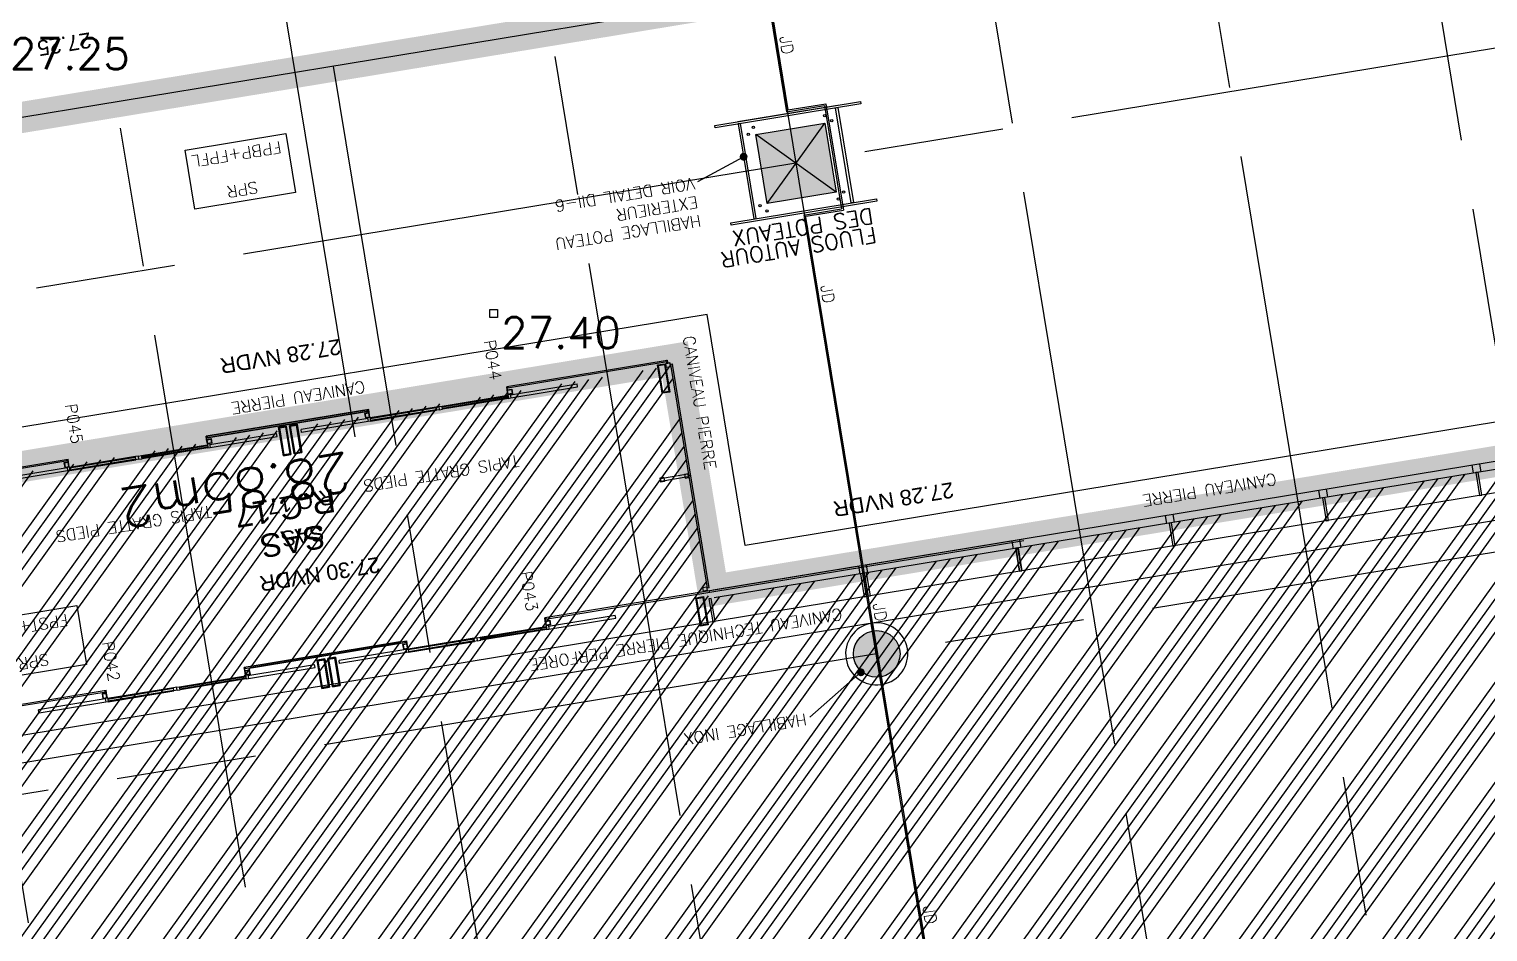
# Model space of a CAD drawing. Header units: millimetres. Extents: x 33240 to 33395, y 51607 to 51720.
# Drawn here: x 33311.49 to 33330.26, y 51691.01 to 51702.63 of the extents above; entities that cross this region are included whole.
import ezdxf
from ezdxf.enums import TextEntityAlignment as Align

# ---------------------------------------------------------------- set-up
doc = ezdxf.new("R2010")
doc.units = ezdxf.units.MM
doc.header["$LTSCALE"] = 0.3
doc.header["$MEASUREMENT"] = 0
doc.header["$PDMODE"] = 34
doc.header["$PDSIZE"] = 0.3
for name, pattern in [('ACAD_ISO02W100', [15, 12, -3]), ('ACAD_ISO04W100', [30, 24, -3, 0, -3]), ('ACAD_ISO08W100', [36, 24, -3, 6, -3]), ('ACAD_ISO10W100', [18, 12, -3, 0, -3]), ('ACAD_ISO13W100', [36, 12, -3, 12, -3, 0, -3, 0, -3])]:
    doc.linetypes.add(name, pattern=pattern)
doc.layers.get('0').update_dxf_attribs({"linetype": 'CONTINUOUS'})
doc.layers.get('DEFPOINTS').update_dxf_attribs({"linetype": 'CONTINUOUS'})
for name, color, linetype in [('00-TRAMES-BAT', 7, 'ACAD_ISO08W100'), ('02-MURS-PORTEUR', 1, 'CONTINUOUS'), ('02-MURS-POTEAU', 6, 'CONTINUOUS'), ('04-CLOISONS', 2, 'CONTINUOUS'), ('05-MEN-EXT', 142, 'CONTINUOUS'), ('05-MEN-EXT-NUM', 3, 'CONTINUOUS'), ('05-MEN-INT-NUM', 62, 'CONTINUOUS'), ('07-REVT-SOL', 8, 'CONTINUOUS'), ('09-COT-EXT', 4, 'CONTINUOUS'), ('10-ANN-ALTITUDE', 152, 'CONTINUOUS'), ('10-ANN-ALTITUDE-GEO', 152, 'CONTINUOUS'), ('10-ANN-NOMENCLATURE', 3, 'CONTINUOUS'), ('10-ANN-NOMPIECE', 3, 'CONTINUOUS'), ('10-ANN-NOMPIECE-CODE', 171, 'CONTINUOUS'), ('10-ANN-REPCOUPE', 1, 'CONTINUOUS'), ('10-ANN-SURF', 62, 'CONTINUOUS'), ('10-ANN-TEXTE', 3, 'CONTINUOUS'), ('11-RES-ELECTRICITE', 71, 'CONTINUOUS'), ('11-RES-EP', 150, 'ACAD_ISO13W100'), ('11-RES-ETANCH-POLY-TEXTE', 40, 'ACAD_ISO10W100'), ('11-RES-VMC', 111, 'CONTINUOUS'), ('14-HACH-POTEAU', 251, 'CONTINUOUS'), ('15-PLAF-TECHN-TEMPORAIRE', 113, 'CONTINUOUS')]:
    doc.layers.add(name, color=color, linetype=linetype)
doc.styles.add('ANN', font='romans.shx')
doc.styles.add('COT', font='romans.shx')
doc.styles.add('NDP', font='ARIAL.TTF')
doc.styles.add('NIV', font='ARIAL.TTF', dxfattribs={"height": 0.2})
doc.styles.add('ROMANS', font='romans.shx', dxfattribs={"height": 0.2})
doc.styles.add('SURF', font='romans.shx', dxfattribs={"height": 0.5})
doc.dimstyles.new('COTEXT', dxfattribs={"dimtxt": 0.15, "dimasz": 0.11, "dimexe": 0, "dimexo": 0, "dimgap": 0.05, "dimtad": 1, "dimdec": 3, "dimdsep": 46, "dimtxsty": 'COT', "dimblk1": 'COTBLOC', "dimblk2": 'COTBLOC', "dimsah": 1, "dimcen": -0.1, "dimse1": 1, "dimse2": 1, "dimadec": 0, "dimazin": 0, "dimtfac": 1, "dimtdec": 3, "dimtmove": 2, "dimatfit": 3, "dimldrblk": 'COTBLOC', "dimfxl": 1, "dimtolj": 1, "dimarcsym": 0})

# ---------------------------------------------------------------- blocks, each defined once
blk = doc.blocks.new('BL7', base_point=(1.5, 1))
blk.add_lwpolyline([(1, 0.5), (1, 1.5), (2, 1.5), (2, 0.5), (1, 0.5)])
blk = doc.blocks.new('SMP2')
blk.add_lwpolyline([(-1.315, 0), (0, 0), (0, -0.77), (-1.315, -0.77)], close=True)
at = {"style": 'ROMANS'}
for tag, p in [('SOLS', (-0.646, -0.148)), ('PAROIS', (-0.643, -0.377)), ('FAUX-PLAFONDS', (-0.646, -0.61))]:
    blk.add_attdef(tag, text='', height=0.15, dxfattribs=at).set_placement(p, align=Align.MIDDLE)
blk = doc.blocks.new('COTBLOC')
for p, q in [((-0.76, 0), (-0.99, 0)), ((0, 0), (-0.76, 0)), ((0, -1.3608), (0, 1.3608)), ((0, 0), (0.76, 0)), ((0.76, 0), (0.99, 0))]:
    blk.add_line(p, q)
at = {"const_width": 0.15}
blk.add_lwpolyline([(-0.1, 0, 1), (0.1, 0, 1)], format="xyb", close=True, dxfattribs=at)
blk = doc.blocks.new('*D51')
at = {"layer": '09-COT-EXT', "color": 0, "lineweight": -2}
blk.add_line((33372.545, 51713.527), (33268.79, 51696.442), dxfattribs=at)
at = {"layer": 'DEFPOINTS', "color": 0}
for p in [(33373.229, 51710.05), (33268.682, 51696.425), (33269.257, 51692.93)]:
    blk.add_point(p, dxfattribs=at)
at = {"layer": '09-COT-EXT', "color": 0, "lineweight": -2, "xscale": 0.11, "yscale": 0.11, "zscale": 0.11}
for p, rotation in [((33372.654, 51713.545), 9.350573668281061), ((33268.682, 51696.425), 189.350573668281)]:
    blk.add_blockref('COTBLOC', p, dxfattribs=dict(at, rotation=rotation))
at = {"layer": '09-COT-EXT', "color": 0, "insert": (33320.648, 51705.108), "char_height": 0.15, "attachment_point": 5, "rotation": 9.3506, "style": 'COT'}
blk.add_mtext('\\A1;105.372', dxfattribs=at)

msp = doc.modelspace()

# ---------------------------------------------------------------- hatches: boundary and pattern name
at = {"layer": '07-REVT-SOL'}
h = msp.add_hatch(dxfattribs=at)
h.set_pattern_fill('ANSI34', color=256, style=0)
h.set_pattern_definition([(234.3505737, (57752.873, 108291.1774), (0.609448717, -0.4371181325), []), (234.3505737, (57752.69855, 108291.1487), (0.609448717, -0.4371181325), []), (234.3505737, (57752.5241, 108291.12), (0.609448717, -0.4371181325), []), (234.3505737, (57752.3497, 108291.09124), (0.609448717, -0.4371181325), [])])
h.paths.add_polyline_path([(33309.5314, 51685.8588), (33309.227, 51686.3339), (33308.7901, 51686.9168), (33308.2417, 51687.5322), (33307.7231, 51688.0157), (33307.1703, 51688.4635), (33306.6491, 51688.8373), (33306.1684, 51689.1099), (33305.6057, 51689.375), (33304.8593, 51689.5906), (33304.3981, 51689.6614), (33304.0875, 51689.6801), (33303.4661, 51689.653), (33302.8229, 51689.5078), (33302.2165, 51689.3237), (33301.8431, 51689.1436), (33301.2325, 51688.7418), (33301.0441, 51688.5546), (33300.8119, 51688.2317), (33300.636, 51687.875), (33300.5145, 51687.359), (33300.505, 51686.6688), (33300.5777, 51685.9763), (33300.7416, 51685.2753), (33300.9406, 51684.7213), (33301.0157, 51684.5876), (33307.3638, 51673.1728), (33307.5551, 51673.4027), (33307.8762, 51673.8025), (33308.1163, 51674.1181), (33308.411, 51674.5325), (33308.7556, 51675.0512), (33309.048, 51675.5283), (33309.3762, 51676.1097), (33309.5889, 51676.5207), (33309.7607, 51676.8698), (33310.0204, 51677.4522), (33310.2137, 51677.9361), (33310.3288, 51678.2748), (33310.4454, 51678.6692), (33310.6648, 51679.6374), (33310.76, 51680.4082), (33310.7988, 51681.1264), (33310.7886, 51681.6572), (33311.6353, 51681.6308), (33311.6077, 51680.7216), (33311.5149, 51679.9648), (33311.413, 51679.3793), (33311.2805, 51678.8426), (33311.0938, 51678.2397), (33310.6536, 51677.1452), (33310.0752, 51675.9925), (33309.4154, 51674.8904), (33308.8726, 51674.099), (33308.2849, 51673.3459), (33307.8733, 51672.8629), (33307.228, 51672.1682), (33306.3132, 51671.3076), (33305.9865, 51671.0325), (33305.8529, 51670.9201), (33304.975, 51670.2548), (33303.8087, 51669.4948), (33303.0073, 51669.0533), (33301.8018, 51668.4879), (33300.9566, 51668.032), (33299.3651, 51667.685), (33298.3344, 51667.4599), (33297.6468, 51667.3707), (33296.7824, 51667.2899), (33295.9203, 51667.253), (33295.2266, 51667.2152), (33294.1119, 51667.2875), (33293.3748, 51667.4449), (33292.5369, 51667.5422), (33291.7914, 51667.7628), (33290.9562, 51668.1367), (33290.4698, 51668.2741), (33289.8201, 51668.6138), (33289.1999, 51669.0055), (33288.3839, 51669.5907), (33287.876, 51669.955), (33287.2211, 51670.7667), (33274.7777, 51668.6362), (33276.256, 51659.6586), (33284.2497, 51660.9749), (33284.3561, 51660.329), (33287.1543, 51660.7657), (33287.0441, 51661.435), (33288.3848, 51661.6423), (33288.4866, 51660.9834), (33292.2493, 51661.603), (33292.1421, 51662.2745), (33293.3262, 51662.4694), (33294.2159, 51657.0657), (33297.0273, 51657.8411), (33296.5137, 51662.3558), (33296.1876, 51662.9406), (33297.1941, 51663.1064), (33297.3208, 51662.3368), (33297.3071, 51662.3342), (33297.2354, 51662.0285), (33297.1718, 51661.7039), (33297.1191, 51661.3565), (33297.0807, 51661.0087), (33297.0553, 51660.6759), (33297.0448, 51660.2508), (33297.0546, 51659.9073), (33297.0786, 51659.5031), (33297.126, 51659.0791), (33297.2144, 51658.5421), (33297.1583, 51658.5188), (33297.3195, 51657.5459), (33297.3809, 51657.5561), (33297.3948, 51657.457), (33298.8658, 51657.679), (33298.8462, 51657.7974), (33298.9103, 51657.8079), (33298.7662, 51658.6942), (33298.7288, 51659.1864), (33298.7198, 51659.4049), (33298.7232, 51660.1393), (33298.7457, 51660.5123), (33298.7907, 51660.9605), (33298.8677, 51661.4609), (33298.9907, 51662.0019), (33299.0813, 51662.4183), (33299.1901, 51662.781), (33299.4457, 51663.3946), (33299.6955, 51663.8263), (33299.9745, 51664.1844), (33300.2447, 51664.447), (33300.5617, 51664.6801), (33300.8381, 51664.8192), (33301.2209, 51664.9383), (33301.4693, 51664.9787), (33301.841, 51664.9673), (33302.2061, 51664.8995), (33302.6126, 51664.7536), (33302.9838, 51664.5426), (33303.3445, 51664.2838), (33303.6583, 51663.9764), (33303.8954, 51663.7058), (33304.1617, 51663.3541), (33304.4484, 51662.8985), (33304.7788, 51662.2731), (33305.0523, 51661.5322), (33305.2961, 51660.675), (33305.4695, 51659.9959), (33305.6024, 51659.3706), (33305.6852, 51658.9167), (33307.3767, 51659.1899), (33307.1404, 51660.5973), (33307.0303, 51661.1738), (33306.9413, 51661.6002), (33306.7799, 51662.3125), (33306.6023, 51663.0284), (33306.4522, 51663.5891), (33306.3171, 51663.5669), (33306.1501, 51664.5811), (33310.3148, 51665.2669), (33310.4416, 51664.4972), (33315.177, 51665.277), (33315.0503, 51666.0466), (33321.9737, 51667.1866), (33322.0842, 51666.5156), (33326.0968, 51667.1763), (33325.9863, 51667.8474), (33338.2877, 51669.8729), (33338.4145, 51669.1031), (33337.1627, 51668.8969), (33337.4803, 51666.9678), (33338.0209, 51667.0568), (33338.5748, 51667.148), (33338.8591, 51667.1949), (33339.4721, 51667.2958), (33339.4876, 51667.2022), (33342.9411, 51667.7709), (33342.9248, 51667.8696), (33343.8326, 51668.019), (33343.8488, 51667.9204), (33345.1427, 51668.1334), (33344.8096, 51670.1562), (33343.348, 51669.9155), (33343.2212, 51670.6853), (33356.0482, 51672.7974), (33356.1749, 51672.0277), (33354.958, 51671.8273), (33355.3024, 51669.7355), (33360.6718, 51670.6196), (33360.3274, 51672.7114), (33359.1351, 51672.5151), (33359.0083, 51673.2848), (33361.9356, 51673.7669), (33362.0461, 51673.0958), (33364.4142, 51673.4857), (33364.3037, 51674.1568), (33367.7572, 51674.7255), (33367.8839, 51673.9557), (33371.2387, 51674.5081), (33371.112, 51675.2779), (33374.9437, 51675.9088), (33375.0705, 51675.1391), (33376.6328, 51675.3963), (33376.506, 51676.1661), (33377.325, 51676.3009), (33377.0481, 51677.9827), (33376.9198, 51677.9616), (33376.6273, 51679.7377), (33376.7556, 51679.7588), (33376.4112, 51681.8507), (33376.2829, 51681.8295), (33375.9904, 51683.6056), (33376.1187, 51683.6267), (33375.8418, 51685.3086), (33360.6783, 51682.8117), (33360.8797, 51680.4431), (33357.4663, 51679.6643), (33355.8502, 51679.2955), (33350.3855, 51678.0486), (33349.3674, 51677.9353), (33349.2809, 51678.7127), (33350.1901, 51678.8161), (33350.4466, 51678.8746), (33350.1324, 51680.7824), (33345.8713, 51680.0807), (33346.1535, 51678.3669), (33347.7703, 51678.5446), (33347.8568, 51677.7672), (33337.862, 51676.655), (33331.4691, 51682.1156), (33331.436, 51682.1102), (33331.3791, 51682.4555), (33331.426, 51682.4633), (33332.4803, 51685.4342), (33333.3075, 51685.2862), (33334.1791, 51687.6816), (33333.3953, 51687.9546), (33334.4746, 51690.9071), (33334.675, 51691.1303), (33338.2027, 51692.6579), (33338.2118, 51692.6161), (33338.5092, 51692.2989), (33338.6344, 51692.0226), (33341.707, 51693.0697), (33341.5019, 51693.412), (33341.3795, 51693.7866), (33344.946, 51694.7179), (33345.2392, 51694.7817), (33348.5761, 51695.3735), (33348.8741, 51695.4084), (33348.9099, 51694.6324), (33348.9146, 51694.6048), (33352.1472, 51694.9081), (33352.1459, 51695.2202), (33352.2417, 51695.6865), (33356.3412, 51695.7195), (33356.4073, 51695.575), (33357.7275, 51698.1124), (33357.1877, 51701.3904), (33320.2349, 51695.2976), (33319.7443, 51698.296), (33309.9064, 51696.6761), (33310.4, 51693.6782), (33300.57, 51692.0596), (33300.7406, 51691.0235), (33301.5358, 51691.0422), (33302.2561, 51690.9986), (33302.8984, 51690.9343), (33303.2847, 51690.8855), (33303.8837, 51690.7723), (33304.4095, 51690.6586), (33304.8482, 51690.5355), (33305.6756, 51690.2459), (33306.363, 51689.935), (33307.0247, 51689.5803), (33307.6503, 51689.1728), (33308.244, 51688.725), (33308.7944, 51688.2296), (33309.3073, 51687.6984), (33309.7704, 51687.1258), (33310.4433, 51686.1015), (33309.6647, 51685.6359)])
at = {"layer": '14-HACH-POTEAU', "ltscale": 10}
msp.add_hatch(color=256, dxfattribs=at).paths.add_polyline_path([(33321.8711, 51700.533), (33320.983, 51700.3868), (33320.8368, 51701.2748), (33321.7248, 51701.4211)])
h = msp.add_hatch(color=256, dxfattribs=at)
h.paths.add_polyline_path([(33322.0977, 51694.5402, 0.404494), (33322.4326, 51694.2915), (33322.3352, 51694.8832, 0.404494)])
h.paths.add_polyline_path([(33322.4524, 51694.2948, 0.4044714), (33322.6898, 51694.6377, 0.4044714), (33322.3549, 51694.8865)])

# ---------------------------------------------------------------- linework, layer by layer
at = {"layer": '00-TRAMES-BAT'}
for p, q in [((33374.6336, 51709.6771), (33268.0714, 51692.1303)), ((33335.1842, 51669.2301), (33329.3839, 51704.4558)), ((33335.2713, 51651.2626), (33326.5882, 51703.9954)), ((33332.4756, 51650.8023), (33323.7925, 51703.5351)), ((33375.6734, 51703.3622), (33269.1113, 51685.8153)), ((33320.9965, 51703.0747), (33329.6796, 51650.3419)), ((33326.8839, 51649.8816), (33318.2008, 51702.6144)), ((33319.7188, 51675.9568), (33315.4051, 51702.154)), ((33321.2926, 51648.9609), (33312.6094, 51701.6937)), ((33318.4969, 51648.5005), (33309.8137, 51701.2333))]:
    msp.add_line(p, q, dxfattribs=at)
at = {"layer": '02-MURS-PORTEUR', "color": 4}
for p, q in [((33320.9768, 51703.0715), (33267.7643, 51694.3093)), ((33320.9858, 51703.0778), (33321.2346, 51701.5668)), ((33321.0056, 51703.081), (33321.2511, 51701.5898)), ((33321.2346, 51701.5668), (33321.7231, 51701.6473)), ((33321.2511, 51701.5898), (33321.7395, 51701.6703)), ((33321.7231, 51701.6473), (33321.9419, 51700.3182)), ((33321.7395, 51701.6703), (33321.9649, 51700.3017)), ((33321.4535, 51700.2378), (33321.9419, 51700.3182)), ((33321.4567, 51700.218), (33321.9649, 51700.3017)), ((33321.4588, 51700.2054), (33322.3433, 51694.8338)), ((33321.4786, 51700.2086), (33322.363, 51694.8371)), ((33322.4245, 51694.3409), (33326.8098, 51667.7087)), ((33322.4442, 51694.3441), (33326.8295, 51667.712))]:
    msp.add_line(p, q, dxfattribs=at)
at = {"layer": '02-MURS-POTEAU', "color": 4}
for p, q in [((33321.8711, 51700.533), (33320.8368, 51701.2748)), ((33320.983, 51700.3868), (33321.7248, 51701.4211)), ((33322.319, 51694.9815), (33322.4488, 51694.1932)), ((33322.3387, 51694.9848), (33322.4685, 51694.1964))]:
    msp.add_line(p, q, dxfattribs=at)
at = {"layer": '02-MURS-POTEAU'}
msp.add_lwpolyline([(33321.8711, 51700.533), (33320.983, 51700.3868), (33320.8368, 51701.2748), (33321.7248, 51701.4211)], close=True, dxfattribs=at)
msp.add_circle((33322.3938, 51694.589), 0.3, dxfattribs=at)
at = {"layer": '04-CLOISONS'}
for start, end in [(100.78135, 277.9198), (280.78468, 97.91646)]:
    msp.add_arc((33322.3938, 51694.589), 0.4, start, end, dxfattribs=at)
at = {"layer": '05-MEN-EXT'}
for p, q in [((33320.6069, 51701.4397), (33321.8897, 51701.6509)), ((33357.1727, 51701.4813), (33320.288, 51695.4077)), ((33357.1396, 51701.3745), (33320.3043, 51695.3091)), ((33319.6953, 51698.3657), (33317.6328, 51698.0261)), ((33319.6985, 51698.346), (33317.6409, 51698.0072)), ((33319.6825, 51698.3403), (33319.702, 51698.3435)), ((33319.6879, 51698.3676), (33319.6978, 51698.3692)), ((33319.6985, 51698.346), (33319.6953, 51698.3657)), ((33319.6978, 51698.3692), (33319.702, 51698.3435)), ((33319.7667, 51698.3197), (33319.7411, 51698.3155)), ((33319.7443, 51698.296), (33319.7411, 51698.3155)), ((33319.7642, 51698.3163), (33319.7445, 51698.313)), ((33320.2181, 51695.4368), (33319.7445, 51698.313)), ((33320.2379, 51695.44), (33319.7642, 51698.3163)), ((33319.7683, 51698.3099), (33319.7667, 51698.3197)), ((33316.8021, 51697.7778), (33317.6506, 51697.9176)), ((33316.8037, 51697.768), (33317.6523, 51697.9077)), ((33317.6555, 51697.888), (33316.8069, 51697.7482)), ((33317.6393, 51697.9866), (33317.6328, 51698.0261)), ((33317.6533, 51698.0244), (33317.6385, 51698.022)), ((33317.6442, 51697.9875), (33317.6385, 51698.022)), ((33317.649, 51697.9274), (33317.6786, 51697.9323)), ((33317.649, 51697.9274), (33317.6571, 51697.8781)), ((33317.6533, 51698.0244), (33317.6525, 51698.0294)), ((33317.6571, 51697.8781), (33317.6867, 51697.883)), ((33317.6786, 51697.9323), (33317.6867, 51697.883)), ((33313.7649, 51697.3892), (33315.8567, 51697.7337)), ((33315.8567, 51697.7337), (33313.7649, 51697.3892)), ((33313.773, 51697.3703), (33315.855, 51697.7131)), ((33315.855, 51697.7131), (33313.773, 51697.3703)), ((33315.7777, 51697.7207), (33314.0313, 51697.4331)), ((33315.781, 51697.7009), (33314.0345, 51697.4133)), ((33315.8378, 51697.7255), (33315.8369, 51697.7304)), ((33315.8378, 51697.7255), (33315.8526, 51697.7279)), ((33315.8582, 51697.6934), (33315.8526, 51697.7279)), ((33315.8632, 51697.6942), (33315.8567, 51697.7337)), ((33316.7231, 51697.7649), (33315.8746, 51697.6251)), ((33316.7248, 51697.755), (33315.8762, 51697.6153)), ((33315.8794, 51697.5955), (33316.728, 51697.7352)), ((33315.8811, 51697.5857), (33316.7296, 51697.7254)), ((33316.7626, 51697.7714), (33316.7231, 51697.7649)), ((33316.7296, 51697.7254), (33316.7231, 51697.7649)), ((33316.7691, 51697.7319), (33316.7296, 51697.7254)), ((33316.7626, 51697.7714), (33316.8021, 51697.7778)), ((33316.7691, 51697.7319), (33316.7626, 51697.7714)), ((33316.7691, 51697.7319), (33316.7626, 51697.7714)), ((33316.7691, 51697.7319), (33316.8086, 51697.7384)), ((33316.8086, 51697.7384), (33316.8021, 51697.7778)), ((33317.6571, 51697.8781), (33316.8086, 51697.7384)), ((33313.8438, 51697.4022), (33315.5903, 51697.6898)), ((33313.847, 51697.3825), (33315.5935, 51697.6701)), ((33315.8729, 51697.635), (33315.8433, 51697.6301)), ((33315.8433, 51697.6301), (33315.8515, 51697.5808)), ((33315.8811, 51697.5857), (33315.8515, 51697.5808)), ((33315.8729, 51697.635), (33315.8811, 51697.5857)), ((33319.8594, 51697.6153), (33319.8791, 51697.6185)), ((33313.7713, 51697.3497), (33313.7649, 51697.3892)), ((33313.7854, 51697.3875), (33313.7706, 51697.3851)), ((33313.7763, 51697.3506), (33313.7706, 51697.3851)), ((33313.7854, 51697.3875), (33313.7846, 51697.3925)), ((33312.8947, 51697.1344), (33312.8552, 51697.1279)), ((33312.8947, 51697.1344), (33312.9341, 51697.1409)), ((33312.9012, 51697.095), (33312.8947, 51697.1344)), ((33312.9012, 51697.095), (33312.8947, 51697.1344)), ((33312.9341, 51697.1409), (33313.7827, 51697.2807)), ((33312.9406, 51697.1015), (33312.9341, 51697.1409)), ((33312.9358, 51697.1311), (33313.7843, 51697.2708)), ((33313.7876, 51697.2511), (33312.939, 51697.1113)), ((33313.7892, 51697.2412), (33312.9406, 51697.1015)), ((33313.7811, 51697.2905), (33313.8107, 51697.2954)), ((33313.7811, 51697.2905), (33313.7892, 51697.2412)), ((33313.7892, 51697.2412), (33313.8188, 51697.2461)), ((33313.8107, 51697.2954), (33313.8188, 51697.2461)), ((33309.9262, 51696.7571), (33311.9888, 51697.0968)), ((33309.9295, 51696.7374), (33311.9871, 51697.0762)), ((33311.9698, 51697.0886), (33311.969, 51697.0935)), ((33311.9698, 51697.0886), (33311.9846, 51697.091)), ((33312.005, 51696.9981), (33311.9754, 51696.9932)), ((33311.9754, 51696.9932), (33311.9835, 51696.9439)), ((33312.0131, 51696.9488), (33311.9835, 51696.9439)), ((33311.9903, 51697.0565), (33311.9846, 51697.091)), ((33311.9953, 51697.0573), (33311.9888, 51697.0968)), ((33312.005, 51696.9981), (33312.0131, 51696.9488)), ((33312.8552, 51697.1279), (33312.0066, 51696.9882)), ((33312.8568, 51697.1181), (33312.0083, 51696.9784)), ((33312.0115, 51696.9586), (33312.8601, 51697.0983)), ((33312.0131, 51696.9488), (33312.8617, 51697.0885)), ((33312.8617, 51697.0885), (33312.8552, 51697.1279)), ((33312.9012, 51697.095), (33312.8617, 51697.0885)), ((33312.9012, 51697.095), (33312.9406, 51697.1015)), ((33330.0724, 51696.9175), (33330.0562, 51697.0162)), ((33330.0724, 51696.9175), (33330.0562, 51697.0162)), ((33330.1711, 51696.9338), (33330.1548, 51697.0324)), ((33330.1711, 51696.9338), (33330.1548, 51697.0324)), ((33319.653, 51696.8571), (33319.6036, 51696.849)), ((33319.6036, 51696.849), (33319.6117, 51696.7997)), ((33319.6611, 51696.8078), (33319.6117, 51696.7997)), ((33319.9625, 51696.9005), (33319.6122, 51696.8428)), ((33319.6122, 51696.8428), (33319.6179, 51696.8083)), ((33319.9682, 51696.866), (33319.6179, 51696.8083)), ((33319.653, 51696.8571), (33319.6611, 51696.8078)), ((33319.9194, 51696.901), (33319.9687, 51696.9091)), ((33319.9194, 51696.901), (33319.9275, 51696.8516)), ((33319.9275, 51696.8516), (33319.9768, 51696.8598)), ((33319.9625, 51696.9005), (33319.9682, 51696.866)), ((33319.9625, 51696.9005), (33319.9682, 51696.866)), ((33319.9687, 51696.9091), (33319.9768, 51696.8598)), ((33319.9796, 51696.8856), (33319.9993, 51696.8888)), ((33328.099, 51696.5926), (33328.0827, 51696.6912)), ((33328.099, 51696.5926), (33328.0827, 51696.6912)), ((33328.1976, 51696.6088), (33328.1814, 51696.7075)), ((33328.1976, 51696.6088), (33328.1814, 51696.7075)), ((33326.2242, 51696.2839), (33326.208, 51696.3825)), ((33326.2242, 51696.2839), (33326.208, 51696.3825)), ((33326.1256, 51696.2676), (33326.1093, 51696.3663)), ((33326.1255, 51696.2676), (33326.1093, 51696.3663)), ((33320.0997, 51696.1558), (33320.1195, 51696.1591)), ((33324.2815, 51696.0653), (33320.2444, 51695.4005)), ((33324.2847, 51696.0456), (33320.2476, 51695.3808)), ((33324.1524, 51695.9427), (33324.1362, 51696.0414)), ((33324.2511, 51695.959), (33324.2349, 51696.0576)), ((33322.179, 51695.6178), (33322.1628, 51695.7164)), ((33322.2777, 51695.634), (33322.2614, 51695.7327)), ((33320.2379, 51695.44), (33320.2181, 51695.4368)), ((33320.2435, 51695.4004), (33318.1226, 51695.0512)), ((33320.2467, 51695.3807), (33318.1308, 51695.0323)), ((33320.2467, 51695.3807), (33320.2435, 51695.4004)), ((33317.2919, 51694.8029), (33318.1405, 51694.9426)), ((33317.2935, 51694.793), (33318.1421, 51694.9328)), ((33318.1454, 51694.913), (33317.2968, 51694.7733)), ((33318.147, 51694.9032), (33317.2984, 51694.7634)), ((33318.1291, 51695.0117), (33318.1226, 51695.0512)), ((33318.1432, 51695.0495), (33318.1284, 51695.0471)), ((33318.1341, 51695.0125), (33318.1284, 51695.0471)), ((33318.1389, 51694.9525), (33318.1685, 51694.9574)), ((33318.1389, 51694.9525), (33318.147, 51694.9032)), ((33318.1432, 51695.0495), (33318.1424, 51695.0544)), ((33318.147, 51694.9032), (33318.1766, 51694.908)), ((33318.1685, 51694.9574), (33318.1766, 51694.908)), ((33316.2569, 51694.744), (33314.2547, 51694.4143)), ((33316.2601, 51694.7242), (33314.2629, 51694.3954)), ((33314.3336, 51694.4273), (33316.0801, 51694.7149)), ((33314.3369, 51694.4075), (33316.0834, 51694.6951)), ((33314.3444, 51694.429), (33316.3465, 51694.7587)), ((33314.3476, 51694.4093), (33316.3449, 51694.7382)), ((33316.2676, 51694.7457), (33314.5211, 51694.4581)), ((33316.2709, 51694.726), (33314.5244, 51694.4384)), ((33316.3276, 51694.7505), (33316.3268, 51694.7555)), ((33316.3276, 51694.7505), (33316.3424, 51694.753)), ((33316.3481, 51694.7184), (33316.3424, 51694.753)), ((33316.353, 51694.7193), (33316.3465, 51694.7587)), ((33317.213, 51694.7899), (33316.3644, 51694.6502)), ((33317.2146, 51694.78), (33316.366, 51694.6403)), ((33316.3693, 51694.6206), (33317.2179, 51694.7603)), ((33316.3709, 51694.6107), (33317.2195, 51694.7504)), ((33317.2525, 51694.7964), (33317.213, 51694.7899)), ((33317.2195, 51694.7504), (33317.213, 51694.7899)), ((33317.259, 51694.7569), (33317.2195, 51694.7504)), ((33317.2525, 51694.7964), (33317.2919, 51694.8029)), ((33317.259, 51694.7569), (33317.2525, 51694.7964)), ((33317.259, 51694.7569), (33317.2525, 51694.7964)), ((33317.259, 51694.7569), (33317.2984, 51694.7634)), ((33317.2984, 51694.7634), (33317.2919, 51694.8029)), ((33316.3628, 51694.6601), (33316.3332, 51694.6552)), ((33316.3332, 51694.6552), (33316.3413, 51694.6058)), ((33316.3709, 51694.6107), (33316.3413, 51694.6058)), ((33316.3628, 51694.6601), (33316.3709, 51694.6107)), ((33314.2612, 51694.3748), (33314.2547, 51694.4143)), ((33314.2753, 51694.4126), (33314.2605, 51694.4102)), ((33314.2661, 51694.3756), (33314.2605, 51694.4102)), ((33314.271, 51694.3156), (33314.3006, 51694.3205)), ((33314.271, 51694.3156), (33314.2791, 51694.2663)), ((33314.2753, 51694.4126), (33314.2744, 51694.4175)), ((33314.3006, 51694.3205), (33314.3087, 51694.2711)), ((33313.3451, 51694.153), (33312.4965, 51694.0133)), ((33313.3467, 51694.1431), (33312.4981, 51694.0034)), ((33313.3845, 51694.1595), (33313.3451, 51694.153)), ((33313.3516, 51694.1135), (33313.3451, 51694.153)), ((33313.3845, 51694.1595), (33313.424, 51694.166)), ((33313.391, 51694.12), (33313.3845, 51694.1595)), ((33313.391, 51694.12), (33313.3845, 51694.1595)), ((33313.391, 51694.12), (33313.4305, 51694.1265)), ((33313.424, 51694.166), (33314.2726, 51694.3057)), ((33313.4305, 51694.1265), (33313.424, 51694.166)), ((33313.4256, 51694.1561), (33314.2742, 51694.2959)), ((33314.2775, 51694.2761), (33313.4289, 51694.1364)), ((33314.2791, 51694.2663), (33313.4305, 51694.1265)), ((33314.2791, 51694.2663), (33314.3087, 51694.2711)), ((33310.3578, 51693.7726), (33312.4786, 51694.1218)), ((33310.361, 51693.7529), (33312.4769, 51694.1013)), ((33312.4597, 51694.1136), (33312.4589, 51694.1186)), ((33312.4597, 51694.1136), (33312.4745, 51694.1161)), ((33312.4949, 51694.0231), (33312.4653, 51694.0183)), ((33312.4653, 51694.0183), (33312.4734, 51693.9689)), ((33312.503, 51693.9738), (33312.4734, 51693.9689)), ((33312.4802, 51694.0815), (33312.4745, 51694.1161)), ((33312.4851, 51694.0824), (33312.4786, 51694.1218)), ((33312.4949, 51694.0231), (33312.503, 51693.9738)), ((33312.5014, 51693.9837), (33313.3499, 51694.1234)), ((33312.503, 51693.9738), (33313.3516, 51694.1135)), ((33313.391, 51694.12), (33313.3516, 51694.1135))]:
    msp.add_line(p, q, dxfattribs=at)
at = {"layer": '05-MEN-EXT', "color": 2}
for p in [(33319.7077, 51698.3334), (33319.7373, 51698.3121)]:
    msp.add_line(p, (33319.7332, 51698.3375), dxfattribs=at)
at = {"layer": '05-MEN-EXT', "linetype": 'ACAD_ISO02W100', "ltscale": 0.5}
for p, q in [((33317.6802, 51697.9225), (33318.5387, 51698.0638)), ((33317.6867, 51697.883), (33318.5452, 51698.0243)), ((33318.5452, 51698.0243), (33318.5387, 51698.0638)), ((33315.845, 51697.6202), (33314.9865, 51697.4789)), ((33315.8515, 51697.5808), (33314.993, 51697.4394)), ((33313.8123, 51697.2856), (33314.6708, 51697.4269)), ((33313.8188, 51697.2461), (33314.6773, 51697.3874)), ((33314.6773, 51697.3874), (33314.6708, 51697.4269)), ((33314.993, 51697.4394), (33314.9865, 51697.4789)), ((33311.977, 51696.9833), (33311.1186, 51696.842)), ((33311.9835, 51696.9439), (33311.1251, 51696.8025)), ((33318.1701, 51694.9475), (33319.0285, 51695.0889)), ((33319.035, 51695.0494), (33319.0285, 51695.0889)), ((33318.1766, 51694.908), (33319.035, 51695.0494)), ((33316.3348, 51694.6453), (33315.4764, 51694.504)), ((33315.4829, 51694.4645), (33315.4764, 51694.504)), ((33316.3413, 51694.6058), (33315.4829, 51694.4645)), ((33314.3022, 51694.3106), (33315.1606, 51694.452)), ((33314.3087, 51694.2711), (33315.1671, 51694.4125)), ((33315.1671, 51694.4125), (33315.1606, 51694.452)), ((33312.4669, 51694.0084), (33311.6085, 51693.8671)), ((33312.4734, 51693.9689), (33311.615, 51693.8276)), ((33311.615, 51693.8276), (33311.6085, 51693.8671))]:
    msp.add_line(p, q, dxfattribs=at)
at = {"layer": '05-MEN-EXT'}
for points in [[(33322.1906, 51701.67), (33320.3158, 51701.3613), (33320.3109, 51701.3909), (33322.1857, 51701.6996)], [(33322.096, 51700.3978), (33322.0664, 51700.3929), (33321.8649, 51701.6164), (33321.8945, 51701.6213)], [(33320.8133, 51700.1866), (33320.8429, 51700.1914), (33320.6414, 51701.415), (33320.6118, 51701.4101)], [(33322.3969, 51700.4169), (33320.5222, 51700.1082), (33320.5173, 51700.1378), (33322.392, 51700.4465)], [(33319.7313, 51697.9588), (33319.6327, 51697.9425), (33319.5725, 51698.3076), (33319.6712, 51698.3238)], [(33319.7198, 51697.967), (33319.6409, 51697.954), (33319.584, 51698.2993), (33319.663, 51698.3123)], [(33317.6985, 51697.9964), (33317.7082, 51697.9372), (33317.649, 51697.9274), (33317.6393, 51697.9866)], [(33317.6943, 51697.9907), (33317.7025, 51697.9413), (33317.6531, 51697.9332), (33317.645, 51697.9825)], [(33315.804, 51697.6844), (33315.8137, 51697.6252), (33315.8729, 51697.635), (33315.8632, 51697.6942)], [(33314.8572, 51697.1562), (33314.7586, 51697.1399), (33314.6984, 51697.505), (33314.7971, 51697.5213)], [(33314.7586, 51697.1399), (33314.8572, 51697.1562), (33314.7971, 51697.5213), (33314.6984, 51697.505)], [(33314.8457, 51697.1644), (33314.7668, 51697.1514), (33314.7099, 51697.4968), (33314.7889, 51697.5098)], [(33314.7668, 51697.1514), (33314.8457, 51697.1644), (33314.7889, 51697.5098), (33314.7099, 51697.4968)], [(33314.9954, 51697.1789), (33314.8967, 51697.1627), (33314.8366, 51697.5278), (33314.9353, 51697.544)], [(33314.8967, 51697.1627), (33314.9954, 51697.1789), (33314.9353, 51697.544), (33314.8366, 51697.5278)], [(33314.9839, 51697.1872), (33314.9049, 51697.1742), (33314.8481, 51697.5195), (33314.927, 51697.5325)], [(33314.9049, 51697.1742), (33314.9839, 51697.1872), (33314.927, 51697.5325), (33314.8481, 51697.5195)], [(33315.8097, 51697.6803), (33315.8178, 51697.631), (33315.8672, 51697.6391), (33315.8591, 51697.6884)], [(33313.8306, 51697.3595), (33313.8403, 51697.3003), (33313.7811, 51697.2905), (33313.7713, 51697.3497)], [(33313.8264, 51697.3537), (33313.8346, 51697.3044), (33313.7852, 51697.2963), (33313.7771, 51697.3456)], [(33311.9361, 51697.0475), (33311.9458, 51696.9883), (33312.005, 51696.9981), (33311.9953, 51697.0573)], [(33311.9418, 51697.0434), (33311.9499, 51696.9941), (33311.9993, 51697.0022), (33311.9911, 51697.0515)], [(33330.1317, 51696.9273), (33330.1021, 51696.9224), (33330.1508, 51696.6264), (33330.1804, 51696.6313)], [(33328.1582, 51696.6023), (33328.1286, 51696.5974), (33328.1774, 51696.3014), (33328.207, 51696.3063)], [(33326.1848, 51696.2774), (33326.1552, 51696.2725), (33326.204, 51695.9765), (33326.2336, 51695.9814)], [(33324.2114, 51695.9524), (33324.1818, 51695.9475), (33324.2305, 51695.6515), (33324.2601, 51695.6564)], [(33324.2611, 51695.6566), (33324.2315, 51695.6517), (33324.1828, 51695.9477), (33324.2124, 51695.9526)], [(33322.263, 51695.6316), (33322.2334, 51695.6267), (33322.2821, 51695.3307), (33322.3117, 51695.3356)], [(33320.2047, 51695.4528), (33320.2128, 51695.4034), (33320.1635, 51695.3953), (33320.1553, 51695.4446)], [(33322.2133, 51695.6234), (33322.1837, 51695.6185), (33322.2324, 51695.3225), (33322.262, 51695.3274)], [(33320.2249, 51694.9615), (33320.1262, 51694.9453), (33320.0661, 51695.3104), (33320.1647, 51695.3266)], [(33320.2134, 51694.9698), (33320.1344, 51694.9568), (33320.0776, 51695.3021), (33320.1565, 51695.3151)], [(33320.2645, 51695.3025), (33320.2349, 51695.2976), (33320.2837, 51695.0016), (33320.3133, 51695.0065)], [(33318.1883, 51695.0215), (33318.1981, 51694.9623), (33318.1389, 51694.9525), (33318.1291, 51695.0117)], [(33318.1842, 51695.0157), (33318.1923, 51694.9664), (33318.143, 51694.9583), (33318.1349, 51695.0076)], [(33316.2938, 51694.7095), (33316.3036, 51694.6503), (33316.3628, 51694.6601), (33316.353, 51694.7193)], [(33316.2996, 51694.7054), (33316.3077, 51694.656), (33316.357, 51694.6642), (33316.3489, 51694.7135)], [(33315.3508, 51694.159), (33315.2521, 51694.1427), (33315.192, 51694.5078), (33315.2906, 51694.524)], [(33315.2521, 51694.1427), (33315.3508, 51694.159), (33315.2906, 51694.524), (33315.192, 51694.5078)], [(33315.3393, 51694.1672), (33315.2603, 51694.1542), (33315.2035, 51694.4996), (33315.2824, 51694.5126)], [(33315.2603, 51694.1542), (33315.3393, 51694.1672), (33315.2824, 51694.5126), (33315.2035, 51694.4996)], [(33315.4889, 51694.1817), (33315.3902, 51694.1655), (33315.3301, 51694.5305), (33315.4288, 51694.5468)], [(33315.3902, 51694.1655), (33315.4889, 51694.1817), (33315.4288, 51694.5468), (33315.3301, 51694.5305)], [(33315.4774, 51694.19), (33315.3985, 51694.177), (33315.3416, 51694.5223), (33315.4205, 51694.5353)], [(33315.3985, 51694.177), (33315.4774, 51694.19), (33315.4205, 51694.5353), (33315.3416, 51694.5223)], [(33314.3204, 51694.3846), (33314.3302, 51694.3254), (33314.271, 51694.3156), (33314.2612, 51694.3748)], [(33314.3163, 51694.3788), (33314.3244, 51694.3295), (33314.2751, 51694.3214), (33314.267, 51694.3707)], [(33312.4259, 51694.0726), (33312.4357, 51694.0134), (33312.4949, 51694.0231), (33312.4851, 51694.0824)], [(33312.4317, 51694.0685), (33312.4398, 51694.0191), (33312.4891, 51694.0273), (33312.481, 51694.0766)]]:
    msp.add_lwpolyline(points, close=True, dxfattribs=at)
at = {"layer": '05-MEN-EXT', "color": 2}
msp.add_lwpolyline([(33319.7303, 51698.3336), (33319.7384, 51698.2842), (33319.6891, 51698.2761), (33319.681, 51698.3254)], close=True, dxfattribs=at)
at = {"layer": '05-MEN-EXT'}
for centre in [(33321.7245, 51701.5168), (33321.8156, 51701.4515), (33320.7411, 51701.2745), (33320.8064, 51701.3656), (33321.9668, 51700.5333), (33320.8922, 51700.3564), (33321.9015, 51700.4423), (33320.9833, 51700.2911)]:
    msp.add_circle(centre, 0.015, dxfattribs=at)
at = {"layer": '10-ANN-REPCOUPE'}
msp.add_line((33315.6837, 51697.3847), (33314.6111, 51703.8989), dxfattribs=at)
at = {"layer": '10-ANN-TEXTE'}
for p, q in [((33320.0926, 51700.6681), (33320.6813, 51700.9879)), ((33321.5312, 51693.7723), (33322.1901, 51694.3518))]:
    msp.add_line(p, q, dxfattribs=at)
at = {"layer": '10-ANN-TEXTE', "const_width": 0.05}
for points in [[(33320.6563, 51700.9879, 1), (33320.7063, 51700.9879, 1)], [(33322.1651, 51694.3518, 1), (33322.2151, 51694.3518, 1)]]:
    msp.add_lwpolyline(points, format="xyb", close=True, dxfattribs=at)
at = {"layer": '11-RES-EP', "linetype": 'Continuous'}
for p, q in [((33356.5815, 51701.8907), (33320.7001, 51695.9823)), ((33320.2103, 51698.9573), (33309.2578, 51697.1538)), ((33320.7001, 51695.9823), (33320.2103, 51698.9573))]:
    msp.add_line(p, q, dxfattribs=at)
at = {"layer": '11-RES-ETANCH-POLY-TEXTE', "const_width": 0.4}
msp.add_lwpolyline([(33309.8324, 51696.7417), (33319.7982, 51698.3827), (33320.288, 51695.4077), (33357.1727, 51701.4813), (33356.7942, 51703.7803), (33373.5288, 51706.5359), (33376.3575, 51689.3573), (33375.2261, 51689.171), (33377.3447, 51676.3042), (33380.0079, 51676.7427), (33374.2287, 51711.8401), (33270.6741, 51694.7885)], dxfattribs=at)
at = {"layer": '11-RES-VMC'}
for p, q in [((33357.2377, 51701.0866), (33300.6188, 51691.7636)), ((33357.2946, 51700.7412), (33300.6756, 51691.4182))]:
    msp.add_line(p, q, dxfattribs=at)
at = {"layer": '15-PLAF-TECHN-TEMPORAIRE', "color": 8, "linetype": 'ACAD_ISO04W100'}
msp.add_ellipse((33298.2958, 51679.2703), major_axis=(-12.0261, -6.7629), ratio=0.7729758, dxfattribs=at)

# ---------------------------------------------------------------- block references
at = {"layer": '10-ANN-ALTITUDE-GEO', "linetype": 'Continuous', "xscale": 0.09999999999854481, "yscale": 0.09999999999854481}
msp.add_blockref('BL7', (33317.465, 51698.9695), dxfattribs=at)
at = {"layer": '10-ANN-TEXTE'}
ref = msp.add_blockref('SMP2', (33313.6185, 51700.3139), dxfattribs=dict(at, rotation=189.350573668281))
ref.add_attrib('SOLS', 'SPR', dxfattribs={"layer": '0', "height": 0.15, "rotation": 189.35057, "style": 'ROMANS'}).set_placement((33314.2317, 51700.5644), align=Align.MIDDLE)
ref.add_attrib('FAUX-PLAFONDS', 'FPBP+FPFL', dxfattribs={"layer": '0', "height": 0.15, "rotation": 189.35057, "style": 'ROMANS'}).set_placement((33314.1566, 51701.0202), align=Align.MIDDLE)
ref = msp.add_blockref('SMP2', (33310.9303, 51694.2381), dxfattribs=dict(at, rotation=189.350573668281))
ref.add_attrib('SOLS', 'SPR', dxfattribs={"layer": '0', "height": 0.15, "rotation": 189.35057, "style": 'ROMANS'}).set_placement((33311.5435, 51694.4886), align=Align.MIDDLE)
ref.add_attrib('FAUX-PLAFONDS', 'FPST+PPS', dxfattribs={"layer": '0', "height": 0.15, "rotation": 189.35057, "style": 'ROMANS'}).set_placement((33311.4684, 51694.9444), align=Align.MIDDLE)

# ---------------------------------------------------------------- texts
at = {"layer": '05-MEN-EXT-NUM', "style": 'ANN'}
for s, p in [('P044', (33317.3366, 51698.6177)), ('P045', (33311.9484, 51697.7966))]:
    msp.add_text(s, height=0.15, rotation=279.35057, dxfattribs=at).set_placement(p)
at = {"layer": '05-MEN-INT-NUM', "style": 'ANN'}
for s, p in [('P043', (33317.8038, 51695.642)), ('P042', (33312.4259, 51694.7386))]:
    msp.add_text(s, height=0.15, rotation=279.35057, dxfattribs=at).set_placement(p)
at = {"layer": '10-ANN-ALTITUDE', "style": 'NIV'}
for s, p in [('27.25', (33312.2691, 51702.5908)), ('27.28 NVDR', (33315.4789, 51698.644)), ('27.28 NVDR', (33323.3667, 51696.8008)), ('27.30 NVDR', (33315.9857, 51695.8397))]:
    msp.add_text(s, height=0.2, rotation=189.35057, dxfattribs=at).set_placement(p)
at = {"layer": '10-ANN-ALTITUDE-GEO', "linetype": 'Continuous', "style": 'ANN'}
for s, p in [('27.25', (33311.2414, 51702.1135)), ('27.40', (33317.5576, 51698.5222))]:
    msp.add_text(s, height=0.4, dxfattribs=at).set_placement(p)
at = {"layer": '10-ANN-NOMENCLATURE', "color": 171, "style": 'NDP'}
msp.add_text('R.C.17', height=0.3, rotation=189.3506, dxfattribs=at).set_placement((33315.3973, 51696.7156))
at = {"layer": '10-ANN-NOMENCLATURE', "style": 'NDP'}
msp.add_text('SAS', height=0.3, rotation=189.3506, dxfattribs=at).set_placement((33315.2675, 51696.2522))
at = {"layer": '10-ANN-NOMPIECE', "style": 'NDP'}
msp.add_text('SAS', height=0.2, rotation=189.3506, dxfattribs=at).set_placement((33315.2675, 51696.2522))
at = {"layer": '10-ANN-NOMPIECE-CODE', "style": 'NDP'}
msp.add_text('R.C.17', height=0.2, rotation=189.3506, dxfattribs=at).set_placement((33315.3973, 51696.7156))
at = {"layer": '10-ANN-SURF', "style": 'SURF'}
msp.add_text('28.85m2', height=0.5, rotation=189.35057, dxfattribs=at).set_placement((33315.5774, 51697.1863))
at = {"layer": '10-ANN-TEXTE', "style": 'ANN'}
for s, rotation, p in [('JD', 279.35057, (33321.1413, 51702.5285)), ('VOIR DETAIL DII-6', 189.35057, (33320.0386, 51700.7202)), ('EXTERIEUR', 189.35057, (33320.0781, 51700.4805)), ('HABILLAGE POTEAU', 189.35057, (33320.1176, 51700.2409)), ('JD', 279.35057, (33321.6689, 51699.3247)), ('TAPIS GRATTE PIEDS', 189.35057, (33317.7768, 51697.1498)), ('TAPIS GRATTE PIEDS', 189.35057, (33313.8189, 51696.4981)), ('JD', 279.35057, (33322.3429, 51695.2309)), ('HABILLAGE INOX', 189.35057, (33321.4777, 51693.8216)), ('JD', 279.35057, (33322.9847, 51691.3336))]:
    msp.add_text(s, height=0.15, rotation=rotation, dxfattribs=at).set_placement(p)
at = {"layer": '11-RES-ELECTRICITE', "style": 'ANN'}
for s, p in [('DES POTEAUX', (33322.3291, 51700.3265)), ('FLUOS AUTOUR', (33322.3688, 51700.0851))]:
    msp.add_text(s, height=0.2, rotation=189.35057, dxfattribs=at).set_placement(p)
at = {"layer": '11-RES-EP', "style": 'ANN'}
for rotation, p in [(279.35057, (33319.8998, 51698.6704)), (189.35057, (33315.7971, 51698.104)), (189.35057, (33327.5231, 51696.9145))]:
    msp.add_text('CANIVEAU PIERRE', height=0.15, rotation=rotation, dxfattribs=at).set_placement(p)
at = {"layer": '11-RES-VMC', "style": 'ANN'}
msp.add_text('CANIVEAU TECHNIQUE PIERRE PERFOREE', height=0.15, rotation=189.35057, dxfattribs=at).set_placement((33321.9354, 51695.1769))

# ---------------------------------------------------------------- dimensions: what is measured, and where the dimension line sits
at = {"layer": '09-COT-EXT'}
dim = msp.add_linear_dim(base=(33268.6818, 51696.4245), p1=(33373.2292, 51710.0504), p2=(33269.2572, 51692.9301), angle=189.35057, dimstyle='COTEXT', dxfattribs=at)
dim.commit()
dim.dimension.update_dxf_attribs({"geometry": '*D51', "text_midpoint": (33320.6475, 51705.108)})

doc.saveas('drawing.dxf')
